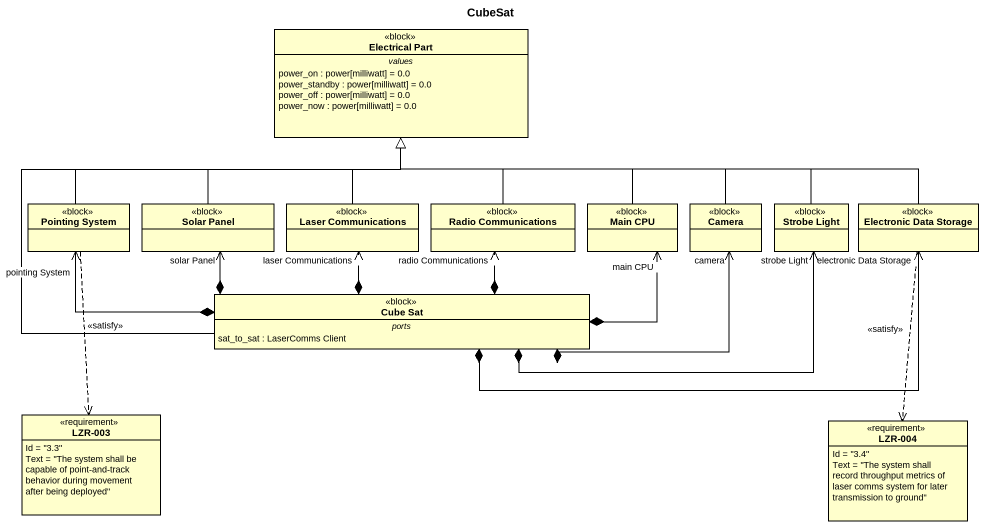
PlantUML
@startuml
title CubeSat
hide circle
hide empty members
class "Electrical Part" as Electrical_Part <<block>> {
  -- values --
  power_on : power[milliwatt] = 0.0
  power_standby : power[milliwatt] = 0.0
  power_off : power[milliwatt] = 0.0
  power_now : power[milliwatt] = 0.0
}
class "Pointing System" as Pointing_System <<block>>
class "Solar Panel" as Solar_Panel <<block>>
class "Laser Communications" as Laser_Communications <<block>>
class "Radio Communications" as Radio_Communications <<block>>
class "Main CPU" as Main_CPU <<block>>
class Camera <<block>>
class "Strobe Light" as Strobe_Light <<block>>
class "Electronic Data Storage" as Electronic_Data_Storage <<block>>
class "Cube Sat" as Cube_Sat <<block>> {
  -- ports --
  sat_to_sat : LaserComms Client
}
class "LZR-003" as LZR_003 <<requirement>> {
  Id = "3.3"
  Text = "The system shall be capable of point-and-track behavior during movement after being deployed"
}
class "LZR-004" as LZR_004 <<requirement>> {
  Id = "3.4"
  Text = "The system shall record throughput metrics of laser comms system for later transmission to ground"
}
Pointing_System -right-|> Electrical_Part
Pointing_System ..> LZR_003 : <<satisfy>>
Solar_Panel -up-|> Electrical_Part
Laser_Communications -up-|> Electrical_Part
Radio_Communications -up-|> Electrical_Part
Main_CPU -up-|> Electrical_Part
Camera -left-|> Electrical_Part
Strobe_Light -left-|> Electrical_Part
Electronic_Data_Storage -left-|> Electrical_Part
Electronic_Data_Storage ..> LZR_004 : <<satisfy>>
Cube_Sat -up-|> Electrical_Part
Cube_Sat *-left-> "pointing System" Pointing_System
Cube_Sat *-left-> "solar Panel" Solar_Panel
Cube_Sat *-up-> "laser Communications" Laser_Communications
Cube_Sat *-up-> "radio Communications" Radio_Communications
Cube_Sat *-right-> "main CPU" Main_CPU
Cube_Sat *-right-> "camera" Camera
Cube_Sat *-right-> "strobe Light" Strobe_Light
Cube_Sat *-right-> "electronic Data Storage" Electronic_Data_Storage
@enduml
